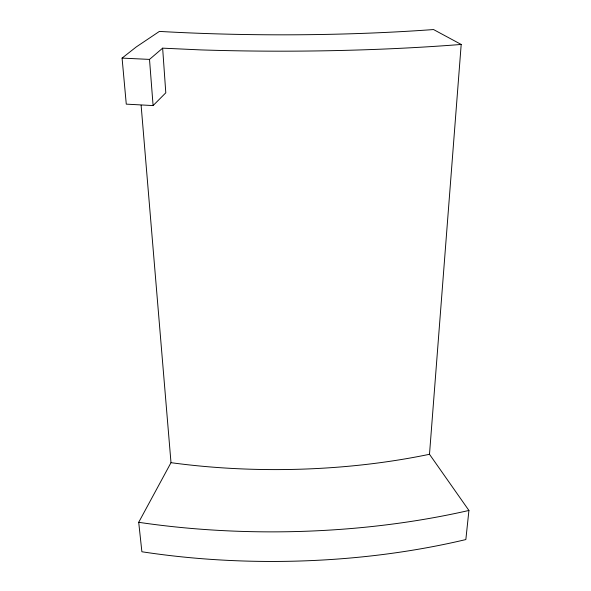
<?xml version="1.0" encoding="UTF-8"?>
<svg xmlns="http://www.w3.org/2000/svg" width="591" height="591" viewBox="0 0 591 591"><rect width="100%" height="100%" fill="white"/><g stroke="black" fill="none" stroke-linecap="round" stroke-linejoin="round"><path stroke-width="0.89" d="M141.116 105.264L170.998 462.672L138.708 522.304L141.884 551.758A436.077 211.674 -0.7 0 0 465.848 539.561L468.922 510.454L429.494 454.287L461.194 44.451L433.535 29.55A384.172 65.076 0.1 0 1 159.4 31.412L136.24 46.955L122.078 58.103L126.275 104.142L153.091 105.575L165.798 92.817L162.643 48.159L200.896 49.91A437 75.175 0.1 0 0 461.194 44.451M122.078 58.103L149.508 59.403L162.643 48.159M149.508 59.403L153.091 105.575M429.494 454.287A367.21 167.017 -0.6 0 1 170.998 462.672M468.922 510.454A442.334 205.602 -0.6 0 1 138.708 522.304"/></g></svg>
